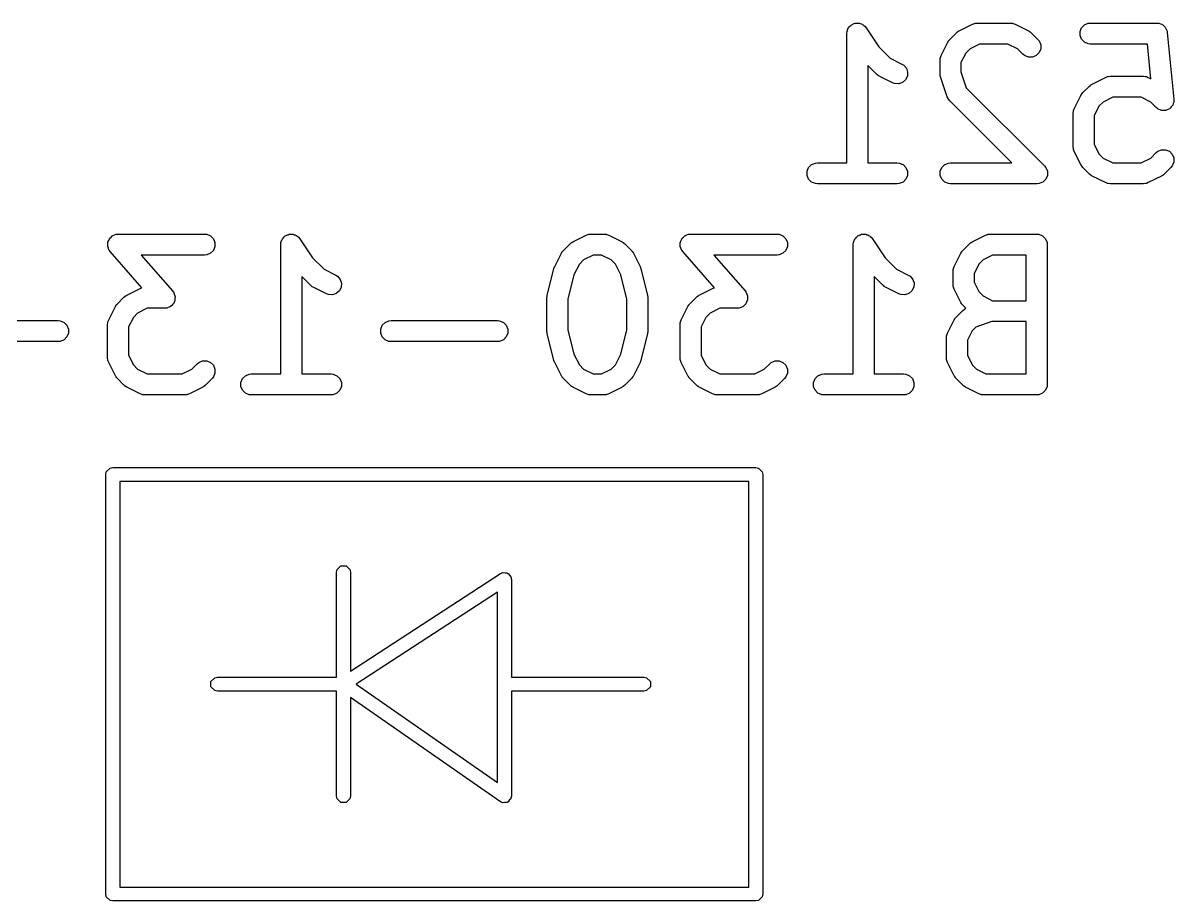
# Model space of a CAD drawing. Extents: x -0.08 to 1.99, y 0.07 to 3.69.
# Drawn here: x 0.8704 to 1.1945, y 3.4476 to 3.6949 of the extents above; entities that cross this region are included whole.
import ezdxf

# ---------------------------------------------------------------- set-up
doc = ezdxf.new("R2010")
doc.units = 0
doc.header["$MEASUREMENT"] = 0
doc.layers.add('BLACK', color=7, linetype='CONTINUOUS')

msp = doc.modelspace()

# ---------------------------------------------------------------- linework, layer by layer
at = {"layer": 'BLACK', "linetype": 'CONTINUOUS'}
for p, q in [((1.1024, 3.69194), (1.10246, 3.69251)), ((1.1024, 3.65552), (1.1024, 3.69194)), ((1.1024, 3.69194), (1.1024, 3.69194)), ((1.1024, 3.69194), (1.1024, 3.69194)), ((1.1024, 3.69194), (1.1024, 3.69194)), ((1.10246, 3.69251), (1.10257, 3.69278)), ((1.10257, 3.69278), (1.10263, 3.69307)), ((1.10263, 3.69307), (1.10279, 3.69331)), ((1.10279, 3.69331), (1.1029, 3.69358)), ((1.1029, 3.69358), (1.1031, 3.69378)), ((1.1031, 3.69378), (1.10327, 3.69403)), ((1.10327, 3.69403), (1.10351, 3.69419)), ((1.10351, 3.69419), (1.10371, 3.69439)), ((1.10371, 3.69439), (1.10398, 3.6945)), ((1.10398, 3.6945), (1.10423, 3.69467)), ((1.10423, 3.69467), (1.10451, 3.69472)), ((1.10451, 3.69472), (1.10478, 3.69483)), ((1.10478, 3.69483), (1.10507, 3.69483)), ((1.10507, 3.69483), (1.10536, 3.69489)), ((1.10536, 3.69489), (1.10564, 3.69483)), ((1.10564, 3.69483), (1.10593, 3.69483)), ((1.10593, 3.69483), (1.1062, 3.69472)), ((1.1062, 3.69472), (1.10649, 3.69466)), ((1.10649, 3.69466), (1.10673, 3.6945)), ((1.10673, 3.6945), (1.10699, 3.69439)), ((1.10699, 3.69439), (1.1072, 3.69418)), ((1.1072, 3.69418), (1.10744, 3.69402)), ((1.10744, 3.69402), (1.10781, 3.69358)), ((1.10781, 3.69358), (1.10781, 3.69358)), ((1.10781, 3.69358), (1.10781, 3.69358)), ((1.10781, 3.69358), (1.10781, 3.69357)), ((1.10781, 3.69357), (1.1114, 3.68819)), ((1.13139, 3.69027), (1.13326, 3.69215)), ((1.13326, 3.69215), (1.13349, 3.69234)), ((1.13349, 3.69234), (1.13354, 3.69239)), ((1.13354, 3.69239), (1.13363, 3.69245)), ((1.13363, 3.69245), (1.13371, 3.69252)), ((1.13371, 3.69252), (1.13378, 3.69255)), ((1.13378, 3.69255), (1.13403, 3.6927)), ((1.13403, 3.6927), (1.13778, 3.69458)), ((1.13778, 3.69458), (1.13832, 3.69478)), ((1.13832, 3.69478), (1.13842, 3.69479)), ((1.13842, 3.69479), (1.13852, 3.69483)), ((1.13852, 3.69483), (1.1391, 3.69489)), ((1.1391, 3.69489), (1.14847, 3.69489)), ((1.14847, 3.69489), (1.14905, 3.69483)), ((1.14905, 3.69483), (1.14915, 3.69479)), ((1.14915, 3.69479), (1.14925, 3.69478)), ((1.14925, 3.69478), (1.14979, 3.69458)), ((1.14979, 3.69458), (1.15354, 3.6927)), ((1.15354, 3.6927), (1.15379, 3.69255)), ((1.15379, 3.69255), (1.15386, 3.69252)), ((1.15386, 3.69252), (1.15394, 3.69245)), ((1.15394, 3.69245), (1.15403, 3.69239)), ((1.15403, 3.69239), (1.15408, 3.69234)), ((1.15408, 3.69234), (1.15431, 3.69215)), ((1.15431, 3.69215), (1.15618, 3.69027)), ((1.16807, 3.69251), (1.16851, 3.69358)), ((1.16807, 3.69136), (1.16807, 3.69251)), ((1.16851, 3.69358), (1.16933, 3.69439)), ((1.16933, 3.69439), (1.17039, 3.69483)), ((1.17039, 3.69483), (1.17097, 3.69489)), ((1.17097, 3.69489), (1.18972, 3.69489)), ((1.18972, 3.69489), (1.18993, 3.69487)), ((1.18993, 3.69487), (1.19, 3.69488)), ((1.19, 3.69488), (1.19007, 3.69485)), ((1.19007, 3.69485), (1.19029, 3.69483)), ((1.19029, 3.69483), (1.19069, 3.69467)), ((1.19069, 3.69467), (1.1911, 3.69454)), ((1.1911, 3.69454), (1.19122, 3.69445)), ((1.19122, 3.69445), (1.19136, 3.69439)), ((1.19136, 3.69439), (1.19166, 3.69409)), ((1.19166, 3.69409), (1.192, 3.69381)), ((1.192, 3.69381), (1.19207, 3.69368)), ((1.19207, 3.69368), (1.19217, 3.69358)), ((1.19217, 3.69358), (1.19234, 3.69318)), ((1.19234, 3.69318), (1.19254, 3.6928)), ((1.19254, 3.6928), (1.19258, 3.69258)), ((1.19258, 3.69258), (1.19261, 3.69251)), ((1.19261, 3.69251), (1.19261, 3.69244)), ((1.19261, 3.69244), (1.19265, 3.69223)), ((1.19265, 3.69223), (1.19453, 3.67348)), ((1.12896, 3.68576), (1.13083, 3.68951)), ((1.13083, 3.68951), (1.13099, 3.68976)), ((1.13099, 3.68976), (1.13102, 3.68983)), ((1.13102, 3.68983), (1.13109, 3.68991)), ((1.13109, 3.68991), (1.13114, 3.69)), ((1.13114, 3.69), (1.1312, 3.69005)), ((1.1312, 3.69005), (1.13139, 3.69027)), ((1.1398, 3.68898), (1.1371, 3.68763)), ((1.14777, 3.68898), (1.1398, 3.68898)), ((1.15047, 3.68763), (1.14777, 3.68898)), ((1.15618, 3.69027), (1.15655, 3.68983)), ((1.15655, 3.68983), (1.15699, 3.68876)), ((1.15699, 3.68876), (1.15699, 3.68761)), ((1.16851, 3.6903), (1.16807, 3.69136)), ((1.16933, 3.68948), (1.16851, 3.6903)), ((1.17039, 3.68904), (1.16933, 3.68948)), ((1.17097, 3.68898), (1.17039, 3.68904)), ((1.18704, 3.68898), (1.17097, 3.68898)), ((1.18802, 3.67921), (1.18704, 3.68898)), ((1.1114, 3.68819), (1.1146, 3.68499)), ((1.12875, 3.68522), (1.12896, 3.68576)), ((1.1359, 3.68644), (1.13455, 3.68374)), ((1.1371, 3.68763), (1.1359, 3.68644)), ((1.15201, 3.6861), (1.15047, 3.68763)), ((1.15246, 3.68573), (1.15201, 3.6861)), ((1.15352, 3.68529), (1.15246, 3.68573)), ((1.15574, 3.68573), (1.15467, 3.68529)), ((1.15655, 3.68655), (1.15574, 3.68573)), ((1.15699, 3.68761), (1.15655, 3.68655)), ((1.11076, 3.68047), (1.10831, 3.68293)), ((1.10831, 3.68293), (1.10831, 3.65552)), ((1.1146, 3.68499), (1.11792, 3.68333)), ((1.11792, 3.68333), (1.11841, 3.68302)), ((1.11841, 3.68302), (1.11917, 3.68215)), ((1.12865, 3.68444), (1.1287, 3.68501)), ((1.12865, 3.68069), (1.12865, 3.68444)), ((1.1287, 3.68501), (1.12874, 3.68511)), ((1.12874, 3.68511), (1.12875, 3.68522)), ((1.13455, 3.68374), (1.13455, 3.68117)), ((1.15467, 3.68529), (1.15352, 3.68529)), ((1.11099, 3.68029), (1.11076, 3.68047)), ((1.11104, 3.68023), (1.11099, 3.68029)), ((1.11113, 3.68017), (1.11104, 3.68023)), ((1.11121, 3.68011), (1.11113, 3.68017)), ((1.11128, 3.68008), (1.11121, 3.68011)), ((1.11153, 3.67992), (1.11128, 3.68008)), ((1.11528, 3.67805), (1.11153, 3.67992)), ((1.11945, 3.67991), (1.11893, 3.67888)), ((1.11917, 3.68215), (1.11953, 3.68106)), ((1.11953, 3.68106), (1.11945, 3.67991)), ((1.12868, 3.6804), (1.12865, 3.68069)), ((1.12867, 3.68032), (1.12868, 3.6804)), ((1.12869, 3.68022), (1.12867, 3.68032)), ((1.1287, 3.68011), (1.12869, 3.68022)), ((1.12873, 3.68004), (1.1287, 3.68011)), ((1.1288, 3.67975), (1.12873, 3.68004)), ((1.13067, 3.67413), (1.1288, 3.67975)), ((1.13455, 3.68117), (1.13605, 3.67666)), ((1.17152, 3.6777), (1.17527, 3.67958)), ((1.17527, 3.67958), (1.17581, 3.67979)), ((1.17581, 3.67979), (1.17592, 3.67979)), ((1.17592, 3.67979), (1.17602, 3.67983)), ((1.17602, 3.67983), (1.17659, 3.67989)), ((1.17659, 3.67989), (1.18597, 3.67989)), ((1.18597, 3.67989), (1.18654, 3.67983)), ((1.18654, 3.67983), (1.18664, 3.67979)), ((1.18664, 3.67979), (1.18675, 3.67979)), ((1.18675, 3.67979), (1.18729, 3.67958)), ((1.18729, 3.67958), (1.18802, 3.67921)), ((1.11582, 3.67784), (1.11528, 3.67805)), ((1.11697, 3.67776), (1.11582, 3.67784)), ((1.11806, 3.67812), (1.11697, 3.67776)), ((1.11893, 3.67888), (1.11806, 3.67812)), ((1.13605, 3.67666), (1.15806, 3.65465)), ((1.16888, 3.67528), (1.17076, 3.67715)), ((1.17076, 3.67715), (1.17098, 3.67734)), ((1.17098, 3.67734), (1.17103, 3.6774)), ((1.17103, 3.6774), (1.17112, 3.67745)), ((1.17112, 3.67745), (1.1712, 3.67752)), ((1.1712, 3.67752), (1.17128, 3.67755)), ((1.17128, 3.67755), (1.17152, 3.6777)), ((1.13091, 3.6736), (1.13067, 3.67413)), ((1.13098, 3.67352), (1.13091, 3.6736)), ((1.13102, 3.67342), (1.13098, 3.67352)), ((1.13139, 3.67298), (1.13102, 3.67342)), ((1.14884, 3.65552), (1.13139, 3.67298)), ((1.16645, 3.67076), (1.16833, 3.67451)), ((1.16833, 3.67451), (1.16848, 3.67476)), ((1.16848, 3.67476), (1.16851, 3.67483)), ((1.16851, 3.67483), (1.16858, 3.67491)), ((1.16858, 3.67491), (1.16864, 3.675)), ((1.16864, 3.675), (1.1687, 3.67505)), ((1.1687, 3.67505), (1.16888, 3.67528)), ((1.17459, 3.67264), (1.1734, 3.67144)), ((1.17729, 3.67399), (1.17459, 3.67264)), ((1.18527, 3.67399), (1.17729, 3.67399)), ((1.18797, 3.67264), (1.18527, 3.67399)), ((1.1895, 3.6711), (1.18797, 3.67264)), ((1.19449, 3.67261), (1.19432, 3.67221)), ((1.19453, 3.6729), (1.19449, 3.67276)), ((1.19449, 3.67276), (1.19449, 3.67261)), ((1.19453, 3.67348), (1.19453, 3.6729)), ((1.16614, 3.66944), (1.1662, 3.67002)), ((1.16614, 3.66007), (1.16614, 3.66944)), ((1.1662, 3.67002), (1.16624, 3.67011)), ((1.16624, 3.67011), (1.16625, 3.67022)), ((1.16625, 3.67022), (1.16645, 3.67076)), ((1.1734, 3.67144), (1.17205, 3.66874)), ((1.18995, 3.67073), (1.1895, 3.6711)), ((1.19009, 3.67068), (1.18995, 3.67073)), ((1.1902, 3.67058), (1.19009, 3.67068)), ((1.19062, 3.67046), (1.1902, 3.67058)), ((1.19102, 3.67029), (1.19062, 3.67046)), ((1.19116, 3.67029), (1.19102, 3.67029)), ((1.19131, 3.67025), (1.19116, 3.67029)), ((1.19174, 3.67029), (1.19131, 3.67025)), ((1.19217, 3.67029), (1.19174, 3.67029)), ((1.1923, 3.67035), (1.19217, 3.67029)), ((1.19245, 3.67036), (1.1923, 3.67035)), ((1.19283, 3.67057), (1.19245, 3.67036)), ((1.19323, 3.67073), (1.19283, 3.67057)), ((1.19334, 3.67084), (1.19323, 3.67073)), ((1.19347, 3.67091), (1.19334, 3.67084)), ((1.19374, 3.67124), (1.19347, 3.67091)), ((1.19405, 3.67155), (1.19374, 3.67124)), ((1.1941, 3.67169), (1.19405, 3.67155)), ((1.1942, 3.6718), (1.1941, 3.67169)), ((1.19432, 3.67221), (1.1942, 3.6718)), ((1.17205, 3.66874), (1.17205, 3.66076)), ((1.1662, 3.65949), (1.16614, 3.66007)), ((1.16624, 3.65939), (1.1662, 3.65949)), ((1.17205, 3.66076), (1.1734, 3.65806)), ((1.16625, 3.65929), (1.16624, 3.65939)), ((1.16645, 3.65874), (1.16625, 3.65929)), ((1.16833, 3.655), (1.16645, 3.65874)), ((1.1734, 3.65806), (1.17459, 3.65687)), ((1.17459, 3.65687), (1.17729, 3.65552)), ((1.18527, 3.65552), (1.18797, 3.65687)), ((1.18797, 3.65687), (1.1895, 3.6584)), ((1.1895, 3.6584), (1.18995, 3.65877)), ((1.18995, 3.65877), (1.19102, 3.65921)), ((1.19102, 3.65921), (1.19217, 3.65921)), ((1.19217, 3.65921), (1.19323, 3.65877)), ((1.19323, 3.65877), (1.19405, 3.65796)), ((1.19405, 3.65796), (1.19449, 3.65689)), ((1.19449, 3.65689), (1.19449, 3.65574)), ((1.09121, 3.65314), (1.09165, 3.65421)), ((1.09121, 3.65199), (1.09121, 3.65314)), ((1.09165, 3.65421), (1.09246, 3.65502)), ((1.09246, 3.65502), (1.09353, 3.65546)), ((1.09353, 3.65546), (1.0941, 3.65552)), ((1.0941, 3.65552), (1.1024, 3.65552)), ((1.10831, 3.65552), (1.1166, 3.65552)), ((1.1166, 3.65552), (1.11718, 3.65546)), ((1.11718, 3.65546), (1.11824, 3.65502)), ((1.11824, 3.65502), (1.11906, 3.65421)), ((1.11906, 3.65421), (1.1195, 3.65314)), ((1.1195, 3.65314), (1.1195, 3.65199)), ((1.1287, 3.65314), (1.12914, 3.65421)), ((1.1287, 3.65199), (1.1287, 3.65314)), ((1.12914, 3.65421), (1.12996, 3.65502)), ((1.12996, 3.65502), (1.13102, 3.65546)), ((1.13102, 3.65546), (1.1316, 3.65552)), ((1.1316, 3.65552), (1.14884, 3.65552)), ((1.15806, 3.65465), (1.15843, 3.65421)), ((1.15843, 3.65421), (1.15887, 3.65314)), ((1.15887, 3.65314), (1.15887, 3.65199)), ((1.16848, 3.65475), (1.16833, 3.655)), ((1.16851, 3.65468), (1.16848, 3.65475)), ((1.16858, 3.65459), (1.16851, 3.65468)), ((1.16864, 3.65451), (1.16858, 3.65459)), ((1.1687, 3.65445), (1.16864, 3.65451)), ((1.16888, 3.65423), (1.1687, 3.65445)), ((1.17076, 3.65235), (1.16888, 3.65423)), ((1.17729, 3.65552), (1.18527, 3.65552)), ((1.19368, 3.65423), (1.1918, 3.65235)), ((1.19405, 3.65468), (1.19368, 3.65423)), ((1.19449, 3.65574), (1.19405, 3.65468)), ((1.09165, 3.65093), (1.09121, 3.65199)), ((1.09246, 3.65011), (1.09165, 3.65093)), ((1.09353, 3.64967), (1.09246, 3.65011)), ((1.11824, 3.65011), (1.11718, 3.64967)), ((1.11906, 3.65093), (1.11824, 3.65011)), ((1.1195, 3.65199), (1.11906, 3.65093)), ((1.12914, 3.65093), (1.1287, 3.65199)), ((1.12996, 3.65011), (1.12914, 3.65093)), ((1.13102, 3.64967), (1.12996, 3.65011)), ((1.15706, 3.64988), (1.15655, 3.64967)), ((1.15761, 3.65011), (1.15706, 3.64988)), ((1.15843, 3.65093), (1.15761, 3.65011)), ((1.15887, 3.65199), (1.15843, 3.65093)), ((1.17098, 3.65217), (1.17076, 3.65235)), ((1.17103, 3.65211), (1.17098, 3.65217)), ((1.17112, 3.65205), (1.17103, 3.65211)), ((1.1712, 3.65199), (1.17112, 3.65205)), ((1.17128, 3.65196), (1.1712, 3.65199)), ((1.17152, 3.6518), (1.17128, 3.65196)), ((1.17527, 3.64993), (1.17152, 3.6518)), ((1.17581, 3.64972), (1.17527, 3.64993)), ((1.18729, 3.64993), (1.18675, 3.64972)), ((1.19104, 3.6518), (1.18729, 3.64993)), ((1.19129, 3.65196), (1.19104, 3.6518)), ((1.19136, 3.65199), (1.19129, 3.65196)), ((1.19144, 3.65205), (1.19136, 3.65199)), ((1.19153, 3.65211), (1.19144, 3.65205)), ((1.19158, 3.65217), (1.19153, 3.65211)), ((1.1918, 3.65235), (1.19158, 3.65217)), ((1.0941, 3.64961), (1.09353, 3.64967)), ((1.1166, 3.64961), (1.0941, 3.64961)), ((1.11718, 3.64967), (1.1166, 3.64961)), ((1.1316, 3.64961), (1.13102, 3.64967)), ((1.15597, 3.64961), (1.1316, 3.64961)), ((1.15655, 3.64967), (1.15597, 3.64961)), ((1.17592, 3.64971), (1.17581, 3.64972)), ((1.17602, 3.64967), (1.17592, 3.64971)), ((1.17659, 3.64961), (1.17602, 3.64967)), ((1.18597, 3.64961), (1.17659, 3.64961)), ((1.18654, 3.64967), (1.18597, 3.64961)), ((1.18664, 3.64971), (1.18654, 3.64967)), ((1.18675, 3.64972), (1.18664, 3.64971)), ((0.89432, 3.63325), (0.89453, 3.63368)), ((0.89453, 3.63368), (0.89471, 3.63413)), ((0.89471, 3.63413), (0.89478, 3.6342)), ((0.89478, 3.6342), (0.89483, 3.63429)), ((0.89483, 3.63429), (0.89519, 3.6346)), ((0.89519, 3.6346), (0.89553, 3.63494)), ((0.89553, 3.63494), (0.89562, 3.63498)), ((0.89562, 3.63498), (0.8957, 3.63505)), ((0.8957, 3.63505), (0.89615, 3.6352)), ((0.89615, 3.6352), (0.89659, 3.63538)), ((0.89659, 3.63538), (0.89673, 3.6354)), ((0.89673, 3.6354), (0.89679, 3.63542)), ((0.89679, 3.63542), (0.89686, 3.63541)), ((0.89686, 3.63541), (0.89717, 3.63544)), ((0.89717, 3.63544), (0.92154, 3.63544)), ((0.92154, 3.63544), (0.92212, 3.63538)), ((0.92212, 3.63538), (0.92318, 3.63494)), ((0.92318, 3.63494), (0.924, 3.63413)), ((0.924, 3.63413), (0.92444, 3.63306)), ((0.94313, 3.63333), (0.94319, 3.63362)), ((0.94319, 3.63362), (0.94335, 3.63386)), ((0.94335, 3.63386), (0.94346, 3.63413)), ((0.94346, 3.63413), (0.94366, 3.63433)), ((0.94366, 3.63433), (0.94383, 3.63458)), ((0.94383, 3.63458), (0.94407, 3.63474)), ((0.94407, 3.63474), (0.94427, 3.63494)), ((0.94427, 3.63494), (0.94454, 3.63505)), ((0.94454, 3.63505), (0.94479, 3.63522)), ((0.94479, 3.63522), (0.94507, 3.63527)), ((0.94507, 3.63527), (0.94534, 3.63538)), ((0.94534, 3.63538), (0.94563, 3.63538)), ((0.94563, 3.63538), (0.94592, 3.63544)), ((0.94592, 3.63544), (0.9462, 3.63538)), ((0.9462, 3.63538), (0.94649, 3.63538)), ((0.94649, 3.63538), (0.94676, 3.63527)), ((0.94676, 3.63527), (0.94705, 3.63521)), ((0.94705, 3.63521), (0.94729, 3.63505)), ((0.94729, 3.63505), (0.94755, 3.63494)), ((0.94755, 3.63494), (0.94776, 3.63474)), ((0.94776, 3.63474), (0.948, 3.63457)), ((0.948, 3.63457), (0.94837, 3.63413)), ((0.94837, 3.63413), (0.94837, 3.63413)), ((0.94837, 3.63413), (0.94837, 3.63413)), ((0.94837, 3.63413), (0.94837, 3.63413)), ((0.94837, 3.63413), (0.95196, 3.62874)), ((1.02521, 3.63325), (1.02896, 3.63513)), ((1.02896, 3.63513), (1.0295, 3.63534)), ((1.0295, 3.63534), (1.0296, 3.63534)), ((1.0296, 3.63534), (1.0297, 3.63538)), ((1.0297, 3.63538), (1.03028, 3.63544)), ((1.03028, 3.63544), (1.03403, 3.63544)), ((1.03403, 3.63544), (1.0346, 3.63538)), ((1.0346, 3.63538), (1.0347, 3.63534)), ((1.0347, 3.63534), (1.03481, 3.63534)), ((1.03481, 3.63534), (1.03535, 3.63513)), ((1.03535, 3.63513), (1.0391, 3.63325)), ((1.05555, 3.63325), (1.05576, 3.63368)), ((1.05576, 3.63368), (1.05594, 3.63413)), ((1.05594, 3.63413), (1.05601, 3.6342)), ((1.05601, 3.6342), (1.05606, 3.63429)), ((1.05606, 3.63429), (1.05642, 3.6346)), ((1.05642, 3.6346), (1.05676, 3.63494)), ((1.05676, 3.63494), (1.05685, 3.63498)), ((1.05685, 3.63498), (1.05693, 3.63505)), ((1.05693, 3.63505), (1.05738, 3.6352)), ((1.05738, 3.6352), (1.05782, 3.63538)), ((1.05782, 3.63538), (1.05796, 3.6354)), ((1.05796, 3.6354), (1.05802, 3.63542)), ((1.05802, 3.63542), (1.05809, 3.63541)), ((1.05809, 3.63541), (1.0584, 3.63544)), ((1.0584, 3.63544), (1.08277, 3.63544)), ((1.08277, 3.63544), (1.08335, 3.63538)), ((1.08335, 3.63538), (1.08441, 3.63494)), ((1.08441, 3.63494), (1.08523, 3.63413)), ((1.08523, 3.63413), (1.08567, 3.63306)), ((1.10436, 3.63333), (1.10442, 3.63362)), ((1.10442, 3.63362), (1.10458, 3.63386)), ((1.10458, 3.63386), (1.10469, 3.63413)), ((1.10469, 3.63413), (1.10489, 3.63433)), ((1.10489, 3.63433), (1.10506, 3.63458)), ((1.10506, 3.63458), (1.1053, 3.63474)), ((1.1053, 3.63474), (1.1055, 3.63494)), ((1.1055, 3.63494), (1.10577, 3.63505)), ((1.10577, 3.63505), (1.10602, 3.63522)), ((1.10602, 3.63522), (1.1063, 3.63527)), ((1.1063, 3.63527), (1.10657, 3.63538)), ((1.10657, 3.63538), (1.10686, 3.63538)), ((1.10686, 3.63538), (1.10715, 3.63544)), ((1.10715, 3.63544), (1.10743, 3.63538)), ((1.10743, 3.63538), (1.10772, 3.63538)), ((1.10772, 3.63538), (1.10799, 3.63527)), ((1.10799, 3.63527), (1.10828, 3.63521)), ((1.10828, 3.63521), (1.10852, 3.63505)), ((1.10852, 3.63505), (1.10878, 3.63494)), ((1.10878, 3.63494), (1.10899, 3.63474)), ((1.10899, 3.63474), (1.10923, 3.63457)), ((1.10923, 3.63457), (1.1096, 3.63413)), ((1.1096, 3.63413), (1.1096, 3.63413)), ((1.1096, 3.63413), (1.1096, 3.63413)), ((1.1096, 3.63413), (1.1096, 3.63413)), ((1.1096, 3.63413), (1.11319, 3.62874)), ((1.13769, 3.63325), (1.14144, 3.63513)), ((1.14144, 3.63513), (1.14198, 3.63534)), ((1.14198, 3.63534), (1.14209, 3.63534)), ((1.14209, 3.63534), (1.14219, 3.63538)), ((1.14219, 3.63538), (1.14276, 3.63544)), ((1.14276, 3.63544), (1.15589, 3.63544)), ((1.15589, 3.63544), (1.15646, 3.63538)), ((1.15646, 3.63538), (1.15753, 3.63494)), ((1.15753, 3.63494), (1.15834, 3.63413)), ((1.15834, 3.63413), (1.15878, 3.63306)), ((0.89424, 3.63211), (0.89427, 3.63258)), ((0.89427, 3.63201), (0.89424, 3.63211)), ((0.89427, 3.63306), (0.89431, 3.63316)), ((0.89427, 3.63258), (0.89427, 3.63306)), ((0.89427, 3.63191), (0.89427, 3.63201)), ((0.89446, 3.63147), (0.89427, 3.63191)), ((0.89431, 3.63316), (0.89432, 3.63325)), ((0.89461, 3.63101), (0.89446, 3.63147)), ((0.89469, 3.6309), (0.89461, 3.63101)), ((0.89471, 3.63085), (0.89469, 3.6309)), ((0.89477, 3.63079), (0.89471, 3.63085)), ((0.89495, 3.63054), (0.89477, 3.63079)), ((0.90388, 3.62033), (0.89495, 3.63054)), ((0.924, 3.63085), (0.92318, 3.63003)), ((0.92444, 3.63191), (0.924, 3.63085)), ((0.92444, 3.63306), (0.92444, 3.63191)), ((0.94296, 3.63249), (0.94302, 3.63306)), ((0.94296, 3.59607), (0.94296, 3.63249)), ((0.94296, 3.63249), (0.94296, 3.63249)), ((0.94296, 3.63249), (0.94296, 3.63249)), ((0.94296, 3.63249), (0.94296, 3.63249)), ((0.94302, 3.63306), (0.94313, 3.63333)), ((1.02201, 3.63006), (1.02217, 3.63031)), ((1.02217, 3.63031), (1.0222, 3.63038)), ((1.0222, 3.63038), (1.02226, 3.63046)), ((1.02226, 3.63046), (1.02232, 3.63055)), ((1.02232, 3.63055), (1.02238, 3.6306)), ((1.02238, 3.6306), (1.02257, 3.63083)), ((1.02257, 3.63083), (1.02444, 3.6327)), ((1.02444, 3.6327), (1.02467, 3.63289)), ((1.02467, 3.63289), (1.02472, 3.63295)), ((1.02472, 3.63295), (1.02481, 3.633)), ((1.02481, 3.633), (1.02489, 3.63307)), ((1.02489, 3.63307), (1.02496, 3.6331)), ((1.02496, 3.6331), (1.02521, 3.63325)), ((1.0391, 3.63325), (1.03934, 3.6331)), ((1.03934, 3.6331), (1.03942, 3.63307)), ((1.03942, 3.63307), (1.0395, 3.633)), ((1.0395, 3.633), (1.03959, 3.63295)), ((1.03959, 3.63295), (1.03964, 3.63289)), ((1.03964, 3.63289), (1.03986, 3.6327)), ((1.03986, 3.6327), (1.04174, 3.63083)), ((1.04174, 3.63083), (1.04192, 3.6306)), ((1.04192, 3.6306), (1.04198, 3.63055)), ((1.04198, 3.63055), (1.04204, 3.63046)), ((1.04204, 3.63046), (1.04211, 3.63038)), ((1.04211, 3.63038), (1.04214, 3.63031)), ((1.04214, 3.63031), (1.04229, 3.63006)), ((1.05547, 3.63211), (1.0555, 3.63258)), ((1.0555, 3.63201), (1.05547, 3.63211)), ((1.0555, 3.63306), (1.05554, 3.63316)), ((1.0555, 3.63258), (1.0555, 3.63306)), ((1.0555, 3.63191), (1.0555, 3.63201)), ((1.05569, 3.63147), (1.0555, 3.63191)), ((1.05554, 3.63316), (1.05555, 3.63325)), ((1.05584, 3.63101), (1.05569, 3.63147)), ((1.05592, 3.6309), (1.05584, 3.63101)), ((1.05594, 3.63085), (1.05592, 3.6309)), ((1.056, 3.63079), (1.05594, 3.63085)), ((1.05618, 3.63054), (1.056, 3.63079)), ((1.06511, 3.62033), (1.05618, 3.63054)), ((1.08523, 3.63085), (1.08441, 3.63003)), ((1.08567, 3.63191), (1.08523, 3.63085)), ((1.08567, 3.63306), (1.08567, 3.63191)), ((1.10419, 3.63249), (1.10425, 3.63306)), ((1.10419, 3.59607), (1.10419, 3.63249)), ((1.10419, 3.63249), (1.10419, 3.63249)), ((1.10419, 3.63249), (1.10419, 3.63249)), ((1.10419, 3.63249), (1.10419, 3.63249)), ((1.10425, 3.63306), (1.10436, 3.63333)), ((1.1345, 3.63006), (1.13465, 3.63031)), ((1.13465, 3.63031), (1.13468, 3.63038)), ((1.13468, 3.63038), (1.13475, 3.63046)), ((1.13475, 3.63046), (1.13481, 3.63055)), ((1.13481, 3.63055), (1.13487, 3.6306)), ((1.13487, 3.6306), (1.13505, 3.63083)), ((1.13505, 3.63083), (1.13693, 3.6327)), ((1.13693, 3.6327), (1.13715, 3.63289)), ((1.13715, 3.63289), (1.1372, 3.63295)), ((1.1372, 3.63295), (1.13729, 3.633)), ((1.13729, 3.633), (1.13737, 3.63307)), ((1.13737, 3.63307), (1.13745, 3.6331)), ((1.13745, 3.6331), (1.13769, 3.63325)), ((1.15878, 3.63306), (1.15884, 3.63249)), ((1.15884, 3.63249), (1.15884, 3.59312)), ((0.92154, 3.62953), (0.90368, 3.62953)), ((0.90368, 3.62953), (0.91251, 3.61943)), ((0.92212, 3.62959), (0.92154, 3.62953)), ((0.92318, 3.63003), (0.92212, 3.62959)), ((0.95196, 3.62874), (0.95516, 3.62554)), ((1.02014, 3.62631), (1.02201, 3.63006)), ((1.02828, 3.62819), (1.02708, 3.62699)), ((1.03097, 3.62953), (1.02828, 3.62819)), ((1.03333, 3.62953), (1.03097, 3.62953)), ((1.03603, 3.62819), (1.03333, 3.62953)), ((1.03722, 3.62699), (1.03603, 3.62819)), ((1.04229, 3.63006), (1.04417, 3.62631)), ((1.08277, 3.62953), (1.06491, 3.62953)), ((1.06491, 3.62953), (1.07374, 3.61943)), ((1.08335, 3.62959), (1.08277, 3.62953)), ((1.08441, 3.63003), (1.08335, 3.62959)), ((1.11319, 3.62874), (1.11639, 3.62554)), ((1.13262, 3.62631), (1.1345, 3.63006)), ((1.14076, 3.62819), (1.13957, 3.62699)), ((1.14346, 3.62953), (1.14076, 3.62819)), ((1.15293, 3.62953), (1.14346, 3.62953)), ((1.15293, 3.61669), (1.15293, 3.62953)), ((0.95516, 3.62554), (0.95848, 3.62388)), ((0.95848, 3.62388), (0.95897, 3.62357)), ((1.01804, 3.61821), (1.01991, 3.6257)), ((1.01991, 3.6257), (1.01993, 3.62575)), ((1.01993, 3.62577), (1.02002, 3.62601)), ((1.01993, 3.62575), (1.01993, 3.62577)), ((1.02002, 3.62601), (1.02011, 3.62625)), ((1.02011, 3.62625), (1.02012, 3.62627)), ((1.02012, 3.62627), (1.02014, 3.62631)), ((1.02556, 3.62396), (1.02386, 3.61713)), ((1.02708, 3.62699), (1.02556, 3.62396)), ((1.03874, 3.62396), (1.03722, 3.62699)), ((1.04045, 3.61713), (1.03874, 3.62396)), ((1.04417, 3.62631), (1.04418, 3.62627)), ((1.04418, 3.62627), (1.0442, 3.62625)), ((1.0442, 3.62625), (1.04428, 3.62601)), ((1.04428, 3.62601), (1.04437, 3.62577)), ((1.04437, 3.62577), (1.04438, 3.62575)), ((1.04438, 3.62575), (1.04439, 3.6257)), ((1.04439, 3.6257), (1.04627, 3.61821)), ((1.11639, 3.62554), (1.11971, 3.62388)), ((1.11971, 3.62388), (1.1202, 3.62357)), ((1.13231, 3.62499), (1.13237, 3.62556)), ((1.13231, 3.62124), (1.13231, 3.62499)), ((1.13237, 3.62556), (1.13241, 3.62566)), ((1.13241, 3.62566), (1.13242, 3.62577)), ((1.13242, 3.62577), (1.13262, 3.62631)), ((1.13957, 3.62699), (1.13822, 3.62429)), ((1.13822, 3.62429), (1.13822, 3.62194)), ((0.95132, 3.62103), (0.94887, 3.62348)), ((0.94887, 3.62348), (0.94887, 3.59607)), ((0.95155, 3.62084), (0.95132, 3.62103)), ((0.9516, 3.62078), (0.95155, 3.62084)), ((0.95169, 3.62073), (0.9516, 3.62078)), ((0.95177, 3.62066), (0.95169, 3.62073)), ((0.95184, 3.62063), (0.95177, 3.62066)), ((0.95209, 3.62047), (0.95184, 3.62063)), ((0.95897, 3.62357), (0.95973, 3.6227)), ((0.95973, 3.6227), (0.96009, 3.62161)), ((0.96009, 3.62161), (0.96001, 3.62046)), ((1.11255, 3.62103), (1.1101, 3.62348)), ((1.1101, 3.62348), (1.1101, 3.59607)), ((1.11278, 3.62084), (1.11255, 3.62103)), ((1.11283, 3.62078), (1.11278, 3.62084)), ((1.11292, 3.62073), (1.11283, 3.62078)), ((1.113, 3.62066), (1.11292, 3.62073)), ((1.11307, 3.62063), (1.113, 3.62066)), ((1.11332, 3.62047), (1.11307, 3.62063)), ((1.1202, 3.62357), (1.12096, 3.6227)), ((1.12096, 3.6227), (1.12132, 3.62161)), ((1.12132, 3.62161), (1.12124, 3.62046)), ((1.13237, 3.62066), (1.13231, 3.62124)), ((1.13241, 3.62056), (1.13237, 3.62066)), ((1.13822, 3.62194), (1.13957, 3.61924)), ((0.89696, 3.61583), (0.89883, 3.6177)), ((0.89883, 3.6177), (0.89906, 3.61789)), ((0.89906, 3.61789), (0.89911, 3.61795)), ((0.89911, 3.61795), (0.8992, 3.618)), ((0.8992, 3.618), (0.89928, 3.61807)), ((0.89928, 3.61807), (0.89935, 3.6181)), ((0.89935, 3.6181), (0.8996, 3.61826)), ((0.8996, 3.61826), (0.90335, 3.62013)), ((0.90335, 3.62013), (0.90388, 3.62033)), ((0.91251, 3.61943), (0.91269, 3.61918)), ((0.91269, 3.61918), (0.91275, 3.61913)), ((0.91275, 3.61913), (0.91277, 3.61908)), ((0.91277, 3.61908), (0.91285, 3.61896)), ((0.91285, 3.61896), (0.913, 3.61851)), ((0.913, 3.61851), (0.91319, 3.61807)), ((0.91319, 3.61807), (0.91319, 3.61797)), ((0.91319, 3.61797), (0.91322, 3.61787)), ((0.91322, 3.61787), (0.91319, 3.61739)), ((0.91319, 3.61739), (0.91319, 3.61691)), ((0.95584, 3.6186), (0.95209, 3.62047)), ((0.95638, 3.61839), (0.95584, 3.6186)), ((0.95753, 3.61831), (0.95638, 3.61839)), ((0.95862, 3.61867), (0.95753, 3.61831)), ((0.95949, 3.61943), (0.95862, 3.61867)), ((0.96001, 3.62046), (0.95949, 3.61943)), ((1.01795, 3.61763), (1.01799, 3.61785)), ((1.01796, 3.61759), (1.01795, 3.61763)), ((1.01795, 3.61749), (1.01796, 3.61759)), ((1.01795, 3.60812), (1.01795, 3.61749)), ((1.01799, 3.61785), (1.01801, 3.61807)), ((1.01801, 3.61807), (1.01802, 3.61811)), ((1.01802, 3.61811), (1.01804, 3.61821)), ((1.04627, 3.61821), (1.04628, 3.61811)), ((1.04628, 3.61811), (1.0463, 3.61807)), ((1.0463, 3.61807), (1.04632, 3.61785)), ((1.04632, 3.61785), (1.04635, 3.61763)), ((1.04635, 3.61763), (1.04634, 3.61759)), ((1.04634, 3.61759), (1.04635, 3.61749)), ((1.04635, 3.61749), (1.04635, 3.60812)), ((1.05819, 3.61583), (1.06006, 3.6177)), ((1.06006, 3.6177), (1.06029, 3.61789)), ((1.06029, 3.61789), (1.06034, 3.61795)), ((1.06034, 3.61795), (1.06043, 3.618)), ((1.06043, 3.618), (1.06051, 3.61807)), ((1.06051, 3.61807), (1.06058, 3.6181)), ((1.06058, 3.6181), (1.06083, 3.61826)), ((1.06083, 3.61826), (1.06458, 3.62013)), ((1.06458, 3.62013), (1.06511, 3.62033)), ((1.07374, 3.61943), (1.07392, 3.61918)), ((1.07392, 3.61918), (1.07398, 3.61913)), ((1.07398, 3.61913), (1.074, 3.61908)), ((1.074, 3.61908), (1.07408, 3.61896)), ((1.07408, 3.61896), (1.07423, 3.61851)), ((1.07423, 3.61851), (1.07442, 3.61807)), ((1.07442, 3.61807), (1.07442, 3.61797)), ((1.07442, 3.61797), (1.07445, 3.61787)), ((1.07445, 3.61787), (1.07442, 3.61739)), ((1.07442, 3.61739), (1.07442, 3.61691)), ((1.11707, 3.6186), (1.11332, 3.62047)), ((1.11761, 3.61839), (1.11707, 3.6186)), ((1.11876, 3.61831), (1.11761, 3.61839)), ((1.11985, 3.61867), (1.11876, 3.61831)), ((1.12072, 3.61943), (1.11985, 3.61867)), ((1.12124, 3.62046), (1.12072, 3.61943)), ((1.13242, 3.62046), (1.13241, 3.62056)), ((1.13262, 3.61992), (1.13242, 3.62046)), ((1.1345, 3.61617), (1.13262, 3.61992)), ((1.13957, 3.61924), (1.14076, 3.61804)), ((1.14076, 3.61804), (1.14346, 3.61669)), ((0.89453, 3.61131), (0.8964, 3.61506)), ((0.8964, 3.61506), (0.89656, 3.61531)), ((0.89656, 3.61531), (0.89659, 3.61538)), ((0.89659, 3.61538), (0.89666, 3.61546)), ((0.89666, 3.61546), (0.89671, 3.61555)), ((0.89671, 3.61555), (0.89677, 3.6156)), ((0.89677, 3.6156), (0.89696, 3.61583)), ((0.90537, 3.61454), (0.90267, 3.61319)), ((0.91029, 3.61454), (0.90537, 3.61454)), ((0.9106, 3.61457), (0.91029, 3.61454)), ((0.91067, 3.61456), (0.9106, 3.61457)), ((0.91073, 3.61458), (0.91067, 3.61456)), ((0.91087, 3.61459), (0.91073, 3.61458)), ((0.91131, 3.61478), (0.91087, 3.61459)), ((0.91177, 3.61493), (0.91131, 3.61478)), ((0.91184, 3.615), (0.91177, 3.61493)), ((0.91193, 3.61503), (0.91184, 3.615)), ((0.91227, 3.61537), (0.91193, 3.61503)), ((0.91263, 3.61569), (0.91227, 3.61537)), ((0.91268, 3.61578), (0.91263, 3.61569)), ((0.91275, 3.61585), (0.91268, 3.61578)), ((0.91293, 3.61629), (0.91275, 3.61585)), ((0.91314, 3.61672), (0.91293, 3.61629)), ((0.91315, 3.61682), (0.91314, 3.61672)), ((0.91319, 3.61691), (0.91315, 3.61682)), ((1.02386, 3.61713), (1.02386, 3.60848)), ((1.04045, 3.60848), (1.04045, 3.61713)), ((1.05576, 3.61131), (1.05763, 3.61506)), ((1.05763, 3.61506), (1.05779, 3.61531)), ((1.05779, 3.61531), (1.05782, 3.61538)), ((1.05782, 3.61538), (1.05789, 3.61546)), ((1.05789, 3.61546), (1.05794, 3.61555)), ((1.05794, 3.61555), (1.058, 3.6156)), ((1.058, 3.6156), (1.05819, 3.61583)), ((1.0666, 3.61454), (1.0639, 3.61319)), ((1.07152, 3.61454), (1.0666, 3.61454)), ((1.07183, 3.61457), (1.07152, 3.61454)), ((1.0719, 3.61456), (1.07183, 3.61457)), ((1.07196, 3.61458), (1.0719, 3.61456)), ((1.0721, 3.61459), (1.07196, 3.61458)), ((1.07254, 3.61478), (1.0721, 3.61459)), ((1.073, 3.61493), (1.07254, 3.61478)), ((1.07307, 3.615), (1.073, 3.61493)), ((1.07316, 3.61503), (1.07307, 3.615)), ((1.0735, 3.61537), (1.07316, 3.61503)), ((1.07386, 3.61569), (1.0735, 3.61537)), ((1.07391, 3.61578), (1.07386, 3.61569)), ((1.07398, 3.61585), (1.07391, 3.61578)), ((1.07416, 3.61629), (1.07398, 3.61585)), ((1.07437, 3.61672), (1.07416, 3.61629)), ((1.07438, 3.61682), (1.07437, 3.61672)), ((1.07442, 3.61691), (1.07438, 3.61682)), ((1.13465, 3.61592), (1.1345, 3.61617)), ((1.13468, 3.61585), (1.13465, 3.61592)), ((1.13475, 3.61577), (1.13468, 3.61585)), ((1.13481, 3.61568), (1.13475, 3.61577)), ((1.13487, 3.61563), (1.13481, 3.61568)), ((1.13505, 3.6154), (1.13487, 3.61563)), ((1.13592, 3.61454), (1.13505, 3.6154)), ((1.13505, 3.61395), (1.1355, 3.61432)), ((1.1355, 3.61432), (1.1356, 3.61436)), ((1.1356, 3.61436), (1.13568, 3.61443)), ((1.13568, 3.61443), (1.13592, 3.61454)), ((1.14346, 3.61669), (1.15293, 3.61669)), ((0.8503, 3.61107), (0.8803, 3.61107)), ((0.8803, 3.61107), (0.88087, 3.61101)), ((0.88087, 3.61101), (0.88194, 3.61057)), ((0.89432, 3.61077), (0.89453, 3.61131)), ((0.90147, 3.61199), (0.90012, 3.60929)), ((0.90267, 3.61319), (0.90147, 3.61199)), ((0.97239, 3.61057), (0.97346, 3.61101)), ((0.97346, 3.61101), (0.97403, 3.61107)), ((0.97403, 3.61107), (1.00403, 3.61107)), ((1.00403, 3.61107), (1.00461, 3.61101)), ((1.00461, 3.61101), (1.00567, 3.61057)), ((1.05555, 3.61077), (1.05576, 3.61131)), ((1.0627, 3.61199), (1.06135, 3.60929)), ((1.0639, 3.61319), (1.0627, 3.61199)), ((1.13075, 3.60756), (1.13262, 3.61131)), ((1.13262, 3.61131), (1.13278, 3.61156)), ((1.13278, 3.61156), (1.13281, 3.61163)), ((1.13281, 3.61163), (1.13288, 3.61171)), ((1.13288, 3.61171), (1.13293, 3.6118)), ((1.13293, 3.6118), (1.13299, 3.61185)), ((1.13299, 3.61185), (1.13318, 3.61208)), ((1.13318, 3.61208), (1.13505, 3.61395)), ((0.88194, 3.61057), (0.88275, 3.60976)), ((0.88275, 3.60976), (0.88319, 3.60869)), ((0.88319, 3.60869), (0.88319, 3.60754)), ((0.89422, 3.60999), (0.89427, 3.61057)), ((0.89422, 3.60062), (0.89422, 3.60999)), ((0.89427, 3.61057), (0.89431, 3.61066)), ((0.89431, 3.61066), (0.89432, 3.61077)), ((0.90012, 3.60929), (0.90012, 3.60131)), ((0.97114, 3.60869), (0.97158, 3.60976)), ((0.97114, 3.60754), (0.97114, 3.60869)), ((0.97158, 3.60976), (0.97239, 3.61057)), ((1.00567, 3.61057), (1.00649, 3.60976)), ((1.00649, 3.60976), (1.00693, 3.60869)), ((1.00693, 3.60869), (1.00693, 3.60754)), ((1.01796, 3.60801), (1.01795, 3.60812)), ((1.01795, 3.60797), (1.01796, 3.60801)), ((1.01799, 3.60776), (1.01795, 3.60797)), ((1.01801, 3.60754), (1.01799, 3.60776)), ((1.02386, 3.60848), (1.02556, 3.60165)), ((1.03874, 3.60165), (1.04045, 3.60848)), ((1.04632, 3.60776), (1.0463, 3.60754)), ((1.04635, 3.60797), (1.04632, 3.60776)), ((1.04635, 3.60812), (1.04634, 3.60801)), ((1.04634, 3.60801), (1.04635, 3.60797)), ((1.05545, 3.60999), (1.0555, 3.61057)), ((1.05545, 3.60062), (1.05545, 3.60999)), ((1.0555, 3.61057), (1.05554, 3.61066)), ((1.05554, 3.61066), (1.05555, 3.61077)), ((1.06135, 3.60929), (1.06135, 3.60131)), ((1.13769, 3.60824), (1.13634, 3.60554)), ((1.13873, 3.60928), (1.13769, 3.60824)), ((1.14324, 3.61079), (1.13873, 3.60928)), ((1.15293, 3.61079), (1.14324, 3.61079)), ((1.15293, 3.59607), (1.15293, 3.61079)), ((0.8803, 3.60516), (0.8503, 3.60516)), ((0.88087, 3.60522), (0.8803, 3.60516)), ((0.88194, 3.60566), (0.88087, 3.60522)), ((0.88275, 3.60648), (0.88194, 3.60566)), ((0.88319, 3.60754), (0.88275, 3.60648)), ((0.97158, 3.60648), (0.97114, 3.60754)), ((0.97239, 3.60566), (0.97158, 3.60648)), ((0.97346, 3.60522), (0.97239, 3.60566)), ((0.97403, 3.60516), (0.97346, 3.60522)), ((1.00403, 3.60516), (0.97403, 3.60516)), ((1.00461, 3.60522), (1.00403, 3.60516)), ((1.00567, 3.60566), (1.00461, 3.60522)), ((1.00649, 3.60648), (1.00567, 3.60566)), ((1.00693, 3.60754), (1.00649, 3.60648)), ((1.01802, 3.6075), (1.01801, 3.60754)), ((1.01804, 3.6074), (1.01802, 3.6075)), ((1.01991, 3.5999), (1.01804, 3.6074)), ((1.04627, 3.6074), (1.04439, 3.5999)), ((1.04628, 3.6075), (1.04627, 3.6074)), ((1.0463, 3.60754), (1.04628, 3.6075)), ((1.13044, 3.60624), (1.13049, 3.60682)), ((1.13044, 3.60062), (1.13044, 3.60624)), ((1.13049, 3.60682), (1.13053, 3.60691)), ((1.13053, 3.60691), (1.13054, 3.60702)), ((1.13054, 3.60702), (1.13075, 3.60756)), ((1.13634, 3.60554), (1.13634, 3.60131)), ((0.90012, 3.60131), (0.90147, 3.59862)), ((1.02556, 3.60165), (1.02708, 3.59862)), ((1.03722, 3.59862), (1.03874, 3.60165)), ((1.06135, 3.60131), (1.0627, 3.59862)), ((1.13634, 3.60131), (1.13769, 3.59862)), ((0.89427, 3.60004), (0.89422, 3.60062)), ((0.89431, 3.59994), (0.89427, 3.60004)), ((0.89432, 3.59984), (0.89431, 3.59994)), ((0.89453, 3.5993), (0.89432, 3.59984)), ((0.8964, 3.59555), (0.89453, 3.5993)), ((0.90147, 3.59862), (0.90267, 3.59742)), ((0.91792, 3.59742), (0.91945, 3.59895)), ((0.91945, 3.59895), (0.9199, 3.59932)), ((0.9199, 3.59932), (0.92096, 3.59976)), ((0.92096, 3.59976), (0.92212, 3.59976)), ((0.92212, 3.59976), (0.92318, 3.59932)), ((0.92318, 3.59932), (0.924, 3.59851)), ((0.924, 3.59851), (0.92444, 3.59744)), ((1.01993, 3.59986), (1.01991, 3.5999)), ((1.01993, 3.59984), (1.01993, 3.59986)), ((1.02002, 3.5996), (1.01993, 3.59984)), ((1.02011, 3.59936), (1.02002, 3.5996)), ((1.02012, 3.59934), (1.02011, 3.59936)), ((1.02014, 3.5993), (1.02012, 3.59934)), ((1.02201, 3.59555), (1.02014, 3.5993)), ((1.02708, 3.59862), (1.02828, 3.59742)), ((1.03603, 3.59742), (1.03722, 3.59862)), ((1.04417, 3.5993), (1.04229, 3.59555)), ((1.04418, 3.59934), (1.04417, 3.5993)), ((1.0442, 3.59936), (1.04418, 3.59934)), ((1.04428, 3.5996), (1.0442, 3.59936)), ((1.04437, 3.59984), (1.04428, 3.5996)), ((1.04438, 3.59986), (1.04437, 3.59984)), ((1.04439, 3.5999), (1.04438, 3.59986)), ((1.0555, 3.60004), (1.05545, 3.60062)), ((1.05554, 3.59994), (1.0555, 3.60004)), ((1.05555, 3.59984), (1.05554, 3.59994)), ((1.05576, 3.5993), (1.05555, 3.59984)), ((1.05763, 3.59555), (1.05576, 3.5993)), ((1.0627, 3.59862), (1.0639, 3.59742)), ((1.07915, 3.59742), (1.08068, 3.59895)), ((1.08068, 3.59895), (1.08113, 3.59932)), ((1.08113, 3.59932), (1.08219, 3.59976)), ((1.08219, 3.59976), (1.08335, 3.59976)), ((1.08335, 3.59976), (1.08441, 3.59932)), ((1.08441, 3.59932), (1.08523, 3.59851)), ((1.08523, 3.59851), (1.08567, 3.59744)), ((1.13049, 3.60004), (1.13044, 3.60062)), ((1.13053, 3.59994), (1.13049, 3.60004)), ((1.13054, 3.59984), (1.13053, 3.59994)), ((1.13075, 3.5993), (1.13054, 3.59984)), ((1.13262, 3.59555), (1.13075, 3.5993)), ((1.13769, 3.59862), (1.13889, 3.59742)), ((0.89656, 3.5953), (0.8964, 3.59555)), ((0.89659, 3.59523), (0.89656, 3.5953)), ((0.89666, 3.59515), (0.89659, 3.59523)), ((0.89671, 3.59506), (0.89666, 3.59515)), ((0.89677, 3.59501), (0.89671, 3.59506)), ((0.89696, 3.59478), (0.89677, 3.59501)), ((0.89883, 3.5929), (0.89696, 3.59478)), ((0.90267, 3.59742), (0.90537, 3.59607)), ((0.90537, 3.59607), (0.91522, 3.59607)), ((0.91522, 3.59607), (0.91792, 3.59742)), ((0.92363, 3.59478), (0.92175, 3.5929)), ((0.924, 3.59523), (0.92363, 3.59478)), ((0.92444, 3.59629), (0.924, 3.59523)), ((0.92444, 3.59744), (0.92444, 3.59629)), ((0.93177, 3.59369), (0.93221, 3.59476)), ((0.93221, 3.59476), (0.93302, 3.59557)), ((0.93302, 3.59557), (0.93409, 3.59601)), ((0.93409, 3.59601), (0.93466, 3.59607)), ((0.93466, 3.59607), (0.94296, 3.59607)), ((0.94887, 3.59607), (0.95716, 3.59607)), ((0.95716, 3.59607), (0.95774, 3.59601)), ((0.95774, 3.59601), (0.9588, 3.59557)), ((0.9588, 3.59557), (0.95962, 3.59476)), ((0.95962, 3.59476), (0.96006, 3.59369)), ((1.02217, 3.5953), (1.02201, 3.59555)), ((1.0222, 3.59523), (1.02217, 3.5953)), ((1.02226, 3.59515), (1.0222, 3.59523)), ((1.02232, 3.59506), (1.02226, 3.59515)), ((1.02238, 3.59501), (1.02232, 3.59506)), ((1.02257, 3.59478), (1.02238, 3.59501)), ((1.02444, 3.5929), (1.02257, 3.59478)), ((1.02828, 3.59742), (1.03097, 3.59607)), ((1.03097, 3.59607), (1.03333, 3.59607)), ((1.03333, 3.59607), (1.03603, 3.59742)), ((1.04174, 3.59478), (1.03986, 3.5929)), ((1.04192, 3.59501), (1.04174, 3.59478)), ((1.04198, 3.59506), (1.04192, 3.59501)), ((1.04204, 3.59515), (1.04198, 3.59506)), ((1.04211, 3.59523), (1.04204, 3.59515)), ((1.04214, 3.5953), (1.04211, 3.59523)), ((1.04229, 3.59555), (1.04214, 3.5953)), ((1.05779, 3.5953), (1.05763, 3.59555)), ((1.05782, 3.59523), (1.05779, 3.5953)), ((1.05789, 3.59515), (1.05782, 3.59523)), ((1.05794, 3.59506), (1.05789, 3.59515)), ((1.058, 3.59501), (1.05794, 3.59506)), ((1.05819, 3.59478), (1.058, 3.59501)), ((1.06006, 3.5929), (1.05819, 3.59478)), ((1.0639, 3.59742), (1.0666, 3.59607)), ((1.0666, 3.59607), (1.07645, 3.59607)), ((1.07645, 3.59607), (1.07915, 3.59742)), ((1.08486, 3.59478), (1.08298, 3.5929)), ((1.08523, 3.59523), (1.08486, 3.59478)), ((1.08567, 3.59629), (1.08523, 3.59523)), ((1.08567, 3.59744), (1.08567, 3.59629)), ((1.093, 3.59369), (1.09344, 3.59476)), ((1.09344, 3.59476), (1.09425, 3.59557)), ((1.09425, 3.59557), (1.09532, 3.59601)), ((1.09532, 3.59601), (1.09589, 3.59607)), ((1.09589, 3.59607), (1.10419, 3.59607)), ((1.1101, 3.59607), (1.11839, 3.59607)), ((1.11839, 3.59607), (1.11897, 3.59601)), ((1.11897, 3.59601), (1.12003, 3.59557)), ((1.12003, 3.59557), (1.12085, 3.59476)), ((1.12085, 3.59476), (1.12129, 3.59369)), ((1.13278, 3.5953), (1.13262, 3.59555)), ((1.13281, 3.59523), (1.13278, 3.5953)), ((1.13288, 3.59515), (1.13281, 3.59523)), ((1.13293, 3.59506), (1.13288, 3.59515)), ((1.13299, 3.59501), (1.13293, 3.59506)), ((1.13318, 3.59478), (1.13299, 3.59501)), ((1.13505, 3.5929), (1.13318, 3.59478)), ((1.13889, 3.59742), (1.14159, 3.59607)), ((1.14159, 3.59607), (1.15293, 3.59607)), ((0.89906, 3.59272), (0.89883, 3.5929)), ((0.89911, 3.59266), (0.89906, 3.59272)), ((0.8992, 3.5926), (0.89911, 3.59266)), ((0.89928, 3.59254), (0.8992, 3.5926)), ((0.89935, 3.59251), (0.89928, 3.59254)), ((0.8996, 3.59235), (0.89935, 3.59251)), ((0.90335, 3.59048), (0.8996, 3.59235)), ((0.92099, 3.59235), (0.91724, 3.59048)), ((0.92123, 3.59251), (0.92099, 3.59235)), ((0.92131, 3.59254), (0.92123, 3.59251)), ((0.92139, 3.5926), (0.92131, 3.59254)), ((0.92148, 3.59266), (0.92139, 3.5926)), ((0.92153, 3.59272), (0.92148, 3.59266)), ((0.92175, 3.5929), (0.92153, 3.59272)), ((0.93177, 3.59254), (0.93177, 3.59369)), ((0.93221, 3.59148), (0.93177, 3.59254)), ((0.93302, 3.59066), (0.93221, 3.59148)), ((0.95962, 3.59148), (0.9588, 3.59066)), ((0.96006, 3.59254), (0.95962, 3.59148)), ((0.96006, 3.59369), (0.96006, 3.59254)), ((1.02467, 3.59272), (1.02444, 3.5929)), ((1.02472, 3.59266), (1.02467, 3.59272)), ((1.02481, 3.5926), (1.02472, 3.59266)), ((1.02489, 3.59254), (1.02481, 3.5926)), ((1.02496, 3.59251), (1.02489, 3.59254)), ((1.02521, 3.59235), (1.02496, 3.59251)), ((1.02896, 3.59048), (1.02521, 3.59235)), ((1.0391, 3.59235), (1.03535, 3.59048)), ((1.03934, 3.59251), (1.0391, 3.59235)), ((1.03942, 3.59254), (1.03934, 3.59251)), ((1.0395, 3.5926), (1.03942, 3.59254)), ((1.03959, 3.59266), (1.0395, 3.5926)), ((1.03964, 3.59272), (1.03959, 3.59266)), ((1.03986, 3.5929), (1.03964, 3.59272)), ((1.06029, 3.59272), (1.06006, 3.5929)), ((1.06034, 3.59266), (1.06029, 3.59272)), ((1.06043, 3.5926), (1.06034, 3.59266)), ((1.06051, 3.59254), (1.06043, 3.5926)), ((1.06058, 3.59251), (1.06051, 3.59254)), ((1.06083, 3.59235), (1.06058, 3.59251)), ((1.06458, 3.59048), (1.06083, 3.59235)), ((1.08222, 3.59235), (1.07847, 3.59048)), ((1.08246, 3.59251), (1.08222, 3.59235)), ((1.08254, 3.59254), (1.08246, 3.59251)), ((1.08262, 3.5926), (1.08254, 3.59254)), ((1.08271, 3.59266), (1.08262, 3.5926)), ((1.08276, 3.59272), (1.08271, 3.59266)), ((1.08298, 3.5929), (1.08276, 3.59272)), ((1.093, 3.59254), (1.093, 3.59369)), ((1.09344, 3.59148), (1.093, 3.59254)), ((1.09425, 3.59066), (1.09344, 3.59148)), ((1.12085, 3.59148), (1.12003, 3.59066)), ((1.12129, 3.59254), (1.12085, 3.59148)), ((1.12129, 3.59369), (1.12129, 3.59254)), ((1.13528, 3.59272), (1.13505, 3.5929)), ((1.13533, 3.59266), (1.13528, 3.59272)), ((1.13542, 3.5926), (1.13533, 3.59266)), ((1.1355, 3.59254), (1.13542, 3.5926)), ((1.13557, 3.59251), (1.1355, 3.59254)), ((1.13582, 3.59235), (1.13557, 3.59251)), ((1.13957, 3.59048), (1.13582, 3.59235)), ((1.15834, 3.59148), (1.15753, 3.59066)), ((1.15878, 3.59254), (1.15834, 3.59148)), ((1.15884, 3.59312), (1.15878, 3.59254)), ((0.90389, 3.59027), (0.90335, 3.59048)), ((0.90399, 3.59026), (0.90389, 3.59027)), ((0.90409, 3.59022), (0.90399, 3.59026)), ((0.90467, 3.59016), (0.90409, 3.59022)), ((0.91592, 3.59016), (0.90467, 3.59016)), ((0.91649, 3.59022), (0.91592, 3.59016)), ((0.91659, 3.59026), (0.91649, 3.59022)), ((0.9167, 3.59027), (0.91659, 3.59026)), ((0.91724, 3.59048), (0.9167, 3.59027)), ((0.93409, 3.59022), (0.93302, 3.59066)), ((0.93466, 3.59016), (0.93409, 3.59022)), ((0.95716, 3.59016), (0.93466, 3.59016)), ((0.95774, 3.59022), (0.95716, 3.59016)), ((0.9588, 3.59066), (0.95774, 3.59022)), ((1.0295, 3.59027), (1.02896, 3.59048)), ((1.0296, 3.59026), (1.0295, 3.59027)), ((1.0297, 3.59022), (1.0296, 3.59026)), ((1.03028, 3.59016), (1.0297, 3.59022)), ((1.03403, 3.59016), (1.03028, 3.59016)), ((1.0346, 3.59022), (1.03403, 3.59016)), ((1.0347, 3.59026), (1.0346, 3.59022)), ((1.03481, 3.59027), (1.0347, 3.59026)), ((1.03535, 3.59048), (1.03481, 3.59027)), ((1.06512, 3.59027), (1.06458, 3.59048)), ((1.06522, 3.59026), (1.06512, 3.59027)), ((1.06532, 3.59022), (1.06522, 3.59026)), ((1.0659, 3.59016), (1.06532, 3.59022)), ((1.07715, 3.59016), (1.0659, 3.59016)), ((1.07772, 3.59022), (1.07715, 3.59016)), ((1.07782, 3.59026), (1.07772, 3.59022)), ((1.07793, 3.59027), (1.07782, 3.59026)), ((1.07847, 3.59048), (1.07793, 3.59027)), ((1.09532, 3.59022), (1.09425, 3.59066)), ((1.09589, 3.59016), (1.09532, 3.59022)), ((1.11839, 3.59016), (1.09589, 3.59016)), ((1.11897, 3.59022), (1.11839, 3.59016)), ((1.12003, 3.59066), (1.11897, 3.59022)), ((1.14011, 3.59027), (1.13957, 3.59048)), ((1.14021, 3.59026), (1.14011, 3.59027)), ((1.14031, 3.59022), (1.14021, 3.59026)), ((1.14089, 3.59016), (1.14031, 3.59022)), ((1.15589, 3.59016), (1.14089, 3.59016)), ((1.15646, 3.59022), (1.15589, 3.59016)), ((1.15753, 3.59066), (1.15646, 3.59022)), ((0.89385, 3.56847), (0.89492, 3.56954)), ((0.89492, 3.56954), (0.89567, 3.56969)), ((0.89567, 3.56969), (1.07677, 3.56969)), ((1.07677, 3.56969), (1.07752, 3.56954)), ((1.07752, 3.56954), (1.07859, 3.56847)), ((0.8937, 3.56772), (0.89385, 3.56847)), ((0.8937, 3.44961), (0.8937, 3.56772)), ((0.89764, 3.56575), (0.89764, 3.45157)), ((1.0748, 3.56575), (0.89764, 3.56575)), ((1.0748, 3.45157), (1.0748, 3.56575)), ((1.07859, 3.56847), (1.07874, 3.56772)), ((1.07874, 3.56772), (1.07874, 3.44961)), ((0.95868, 3.5402), (0.95883, 3.54095)), ((0.95868, 3.51067), (0.95868, 3.5402)), ((0.95883, 3.54095), (0.9599, 3.54202)), ((0.9599, 3.54202), (0.96141, 3.54202)), ((0.96141, 3.54202), (0.96247, 3.54095)), ((0.96247, 3.54095), (0.96262, 3.5402)), ((0.96262, 3.5402), (0.96262, 3.51233)), ((0.96262, 3.51233), (1.00488, 3.53985)), ((1.00488, 3.53985), (1.00513, 3.53995)), ((1.00513, 3.53995), (1.0052, 3.54002)), ((1.0052, 3.54002), (1.0053, 3.54002)), ((1.0053, 3.54002), (1.00559, 3.54014)), ((1.00559, 3.54014), (1.00614, 3.54002)), ((1.00614, 3.54002), (1.00671, 3.54002)), ((1.00671, 3.54002), (1.00686, 3.53987)), ((1.00686, 3.53987), (1.00706, 3.53983)), ((1.00706, 3.53983), (1.00737, 3.53935)), ((1.00737, 3.53935), (1.00777, 3.53895)), ((1.00777, 3.53895), (1.00783, 3.53865)), ((1.00783, 3.53865), (1.00789, 3.53856)), ((1.00789, 3.53856), (1.00787, 3.53847)), ((1.00787, 3.53847), (1.00792, 3.5382)), ((1.00792, 3.5382), (1.00792, 3.51067)), ((1.00398, 3.53457), (0.96418, 3.50865)), ((1.00398, 3.48097), (1.00398, 3.53457)), ((0.92333, 3.50945), (0.9244, 3.51052)), ((0.9244, 3.51052), (0.92515, 3.51067)), ((0.92515, 3.51067), (0.95868, 3.51067)), ((1.00792, 3.51067), (1.04525, 3.51067)), ((1.04525, 3.51067), (1.04601, 3.51052)), ((1.04601, 3.51052), (1.04707, 3.50945)), ((0.92333, 3.50795), (0.92333, 3.50945)), ((0.9244, 3.50688), (0.92333, 3.50795)), ((0.96418, 3.50865), (1.00398, 3.48097)), ((1.04707, 3.50795), (1.04601, 3.50688)), ((1.04707, 3.50945), (1.04707, 3.50795)), ((0.92515, 3.50673), (0.9244, 3.50688)), ((0.95868, 3.50673), (0.92515, 3.50673)), ((0.95868, 3.4772), (0.95868, 3.50673)), ((1.00483, 3.47559), (0.96262, 3.50494)), ((0.96262, 3.50494), (0.96262, 3.4772)), ((1.04525, 3.50673), (1.00792, 3.50673)), ((1.00792, 3.50673), (1.00792, 3.4772)), ((1.04601, 3.50688), (1.04525, 3.50673)), ((0.95883, 3.47645), (0.95868, 3.4772)), ((0.9599, 3.47538), (0.95883, 3.47645)), ((0.96141, 3.47538), (0.9599, 3.47538)), ((0.96247, 3.47645), (0.96141, 3.47538)), ((0.96262, 3.4772), (0.96247, 3.47645)), ((1.00513, 3.47546), (1.00483, 3.47559)), ((1.0052, 3.47538), (1.00513, 3.47546)), ((1.00529, 3.47538), (1.0052, 3.47538)), ((1.00553, 3.47528), (1.00529, 3.47538)), ((1.00611, 3.47538), (1.00553, 3.47528)), ((1.00671, 3.47538), (1.00611, 3.47538)), ((1.00683, 3.47551), (1.00671, 3.47538)), ((1.00702, 3.47554), (1.00683, 3.47551)), ((1.00735, 3.47603), (1.00702, 3.47554)), ((1.00777, 3.47645), (1.00735, 3.47603)), ((1.00782, 3.4767), (1.00777, 3.47645)), ((1.00788, 3.47678), (1.00782, 3.4767)), ((1.00792, 3.4772), (1.00786, 3.47688)), ((1.00786, 3.47688), (1.00788, 3.47678)), ((0.89385, 3.44885), (0.8937, 3.44961)), ((0.89492, 3.44779), (0.89385, 3.44885)), ((0.89764, 3.45157), (1.0748, 3.45157)), ((1.07859, 3.44885), (1.07752, 3.44779)), ((1.07874, 3.44961), (1.07859, 3.44885)), ((0.89567, 3.44764), (0.89492, 3.44779)), ((1.07677, 3.44764), (0.89567, 3.44764)), ((1.07752, 3.44779), (1.07677, 3.44764))]:
    msp.add_line(p, q, dxfattribs=at)

doc.saveas('drawing.dxf')
